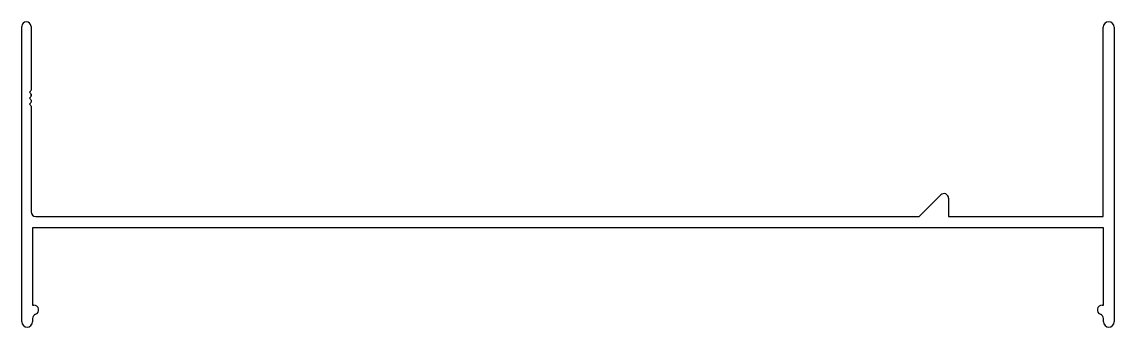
# Model space of a CAD drawing. Extents: x -91 to 90, y 1 to 51.
import ezdxf

# ---------------------------------------------------------------- set-up
doc = ezdxf.new("R2010")
doc.units = 0
doc.layers.get('0').update_dxf_attribs({"linetype": 'CONTINUOUS'})

msp = doc.modelspace()

# ---------------------------------------------------------------- linework, layer by layer
at = {"color": 7, "linetype": 'CONTINUOUS'}
for p, q in [((-90.86, 1.43), (-90.86, 50.58)), ((-89.33, 50.58), (-89.33, 40)), ((88.67, 18.96), (88.67, 50.43)), ((90.5, 50.43), (90.5, 1.43)), ((-89.33, 40), (-89.33, 40)), ((-89.41, 39.82), (-89.58, 39.65)), ((-89.58, 39.64), (-89.41, 39.47)), ((-89.41, 38.82), (-89.58, 38.65)), ((-89.58, 38.64), (-89.41, 38.47)), ((-89.33, 39.29), (-89.33, 39)), ((-89.33, 39), (-89.33, 39.29)), ((-89.33, 39.29), (-89.33, 39)), ((-89.33, 39), (-89.33, 39.29)), ((-89.33, 39.29), (-89.33, 39)), ((-89.33, 38.29), (-89.33, 38)), ((-89.41, 37.82), (-89.58, 37.65)), ((-89.58, 37.64), (-89.41, 37.47)), ((-89.33, 37.29), (-89.33, 19.75)), ((58.14, 18.96), (61.71, 22.54)), ((63.02, 22), (63.02, 18.96)), ((-88.55, 18.96), (58.14, 18.96)), ((63.02, 18.96), (88.67, 18.96)), ((88.72, 17.05), (-89.08, 17.05)), ((-89.08, 17.05), (-89.08, 4.23)), ((88.72, 4.23), (88.72, 17.05)), ((-89.08, 4.23), (-88.85, 4.23)), ((88.49, 4.23), (88.72, 4.23)), ((-89.08, 1.97), (-89.08, 1.43)), ((88.72, 1.43), (88.72, 1.97))]:
    msp.add_line(p, q, dxfattribs=at)
for centre, radius, start, end in [((-90.1, 50.58), 0.762, 0, 180), ((89.58, 50.43), 0.914, 0, 180), ((-89.58, 40), 0.25, 315, 360), ((-89.57, 39.64), 0.008, 135, 225), ((-89.57, 38.64), 0.008, 135, 225), ((-89.58, 39.29), 0.25, 0, 45), ((-89.58, 39), 0.25, 315, 360), ((-89.58, 38.29), 0.25, 360, 45), ((-89.57, 37.64), 0.008, 135, 225), ((-89.58, 38), 0.25, 315, 360), ((-89.58, 37.29), 0.25, 0, 45), ((62.25, 22), 0.762, 0, 135), ((-88.55, 19.75), 0.787, 180, 270), ((-88.85, 3.44), 0.787, 290.7836, 90), ((88.49, 3.44), 0.787, 90, 249.2164), ((-88.29, 1.97), 0.787, 110.7836, 180), ((87.93, 1.97), 0.787, 360, 69.2164), ((-89.97, 1.43), 0.889, 180, 0), ((89.61, 1.43), 0.889, 180, 0)]:
    msp.add_arc(centre, radius, start, end, dxfattribs=at)

doc.saveas('drawing.dxf')
